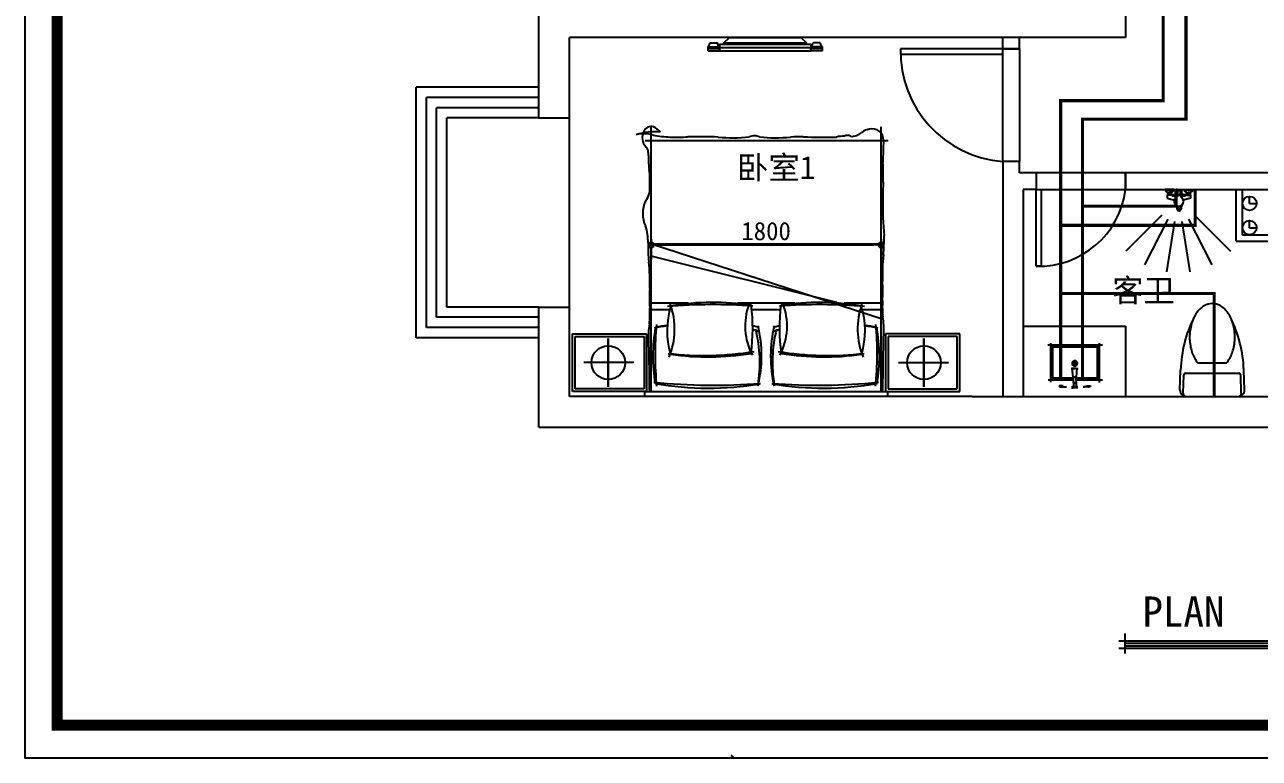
# Model space of a CAD drawing. Header units: millimetres. Extents: x -1705246 to 222838, y -3231245 to 126310.
# Drawn here: x 53952 to 63611, y -45992 to -40250 of the extents above; entities that cross this region are included whole.
import ezdxf

# ---------------------------------------------------------------- set-up
doc = ezdxf.new("R2010")
doc.units = ezdxf.units.MM
doc.linetypes.add('ACAD_ISO03W100', pattern=[30, 12, -18])
for name, color, linetype in [('2', 2, 'Continuous'), ('250', 250, 'Continuous'), ('5', 5, 'Continuous'), ('IFF_FURN', 30, 'Continuous'), ('xcvdg', 7, 'Continuous')]:
    doc.layers.add(name, color=color, linetype=linetype)
doc.styles.get("Standard").update_dxf_attribs({"font": ''})
doc.styles.add('STYLE1', font='')
doc.styles.get('Standard').set_extended_font_data('SimSun')
doc.styles.get('STYLE1').set_extended_font_data('SimSun')

# ---------------------------------------------------------------- blocks, each defined once
blk = doc.blocks.new('A$C54AD448D')
blk.add_lwpolyline([(-239.7, 15583), (-22135.9, 15583), (-22135.9, 239.7), (-239.7, 239.7)], close=True)
at = {"layer": 'IFF_FURN'}
blk.add_lwpolyline([(0, 15822.7), (-22375.6, 15822.7), (-22375.6, 0), (0, 0)], close=True, dxfattribs=at)
at = {"layer": 'IFF_FURN', "color": 8, "const_width": 79.9}
blk.add_lwpolyline([(-22135.9, 15583), (-22135.9, 239.7), (-239.7, 239.7), (-239.7, 15583), (-22135.9, 15583)], dxfattribs=at)
blk = doc.blocks.new('_DOT')
at = {"color": 0, "linetype": 'ByBlock'}
blk.add_line((-0.5, 0), (-1, 0), dxfattribs=at)
at = {"color": 0, "linetype": 'ByBlock', "const_width": 0.5}
blk.add_lwpolyline([(-0.25, 0, 1), (0.25, 0, 1)], format="xyb", close=True, dxfattribs=at)

msp = doc.modelspace()

# ---------------------------------------------------------------- linework, layer by layer
at = {"color": 1, "linetype": 'ACAD_ISO03W100', "lineweight": 30, "ltscale": 5, "const_width": 25}
for points in [[(59382.6, -40059.7), (59382.6, -37847.2), (63037, -37847.2), (63037, -40989.1), (62227.5, -40989.1), (62227.5, -43013.2)], [(62233.8, -41670.5), (62959.1, -41670.5), (62959.1, -41539.7)]]:
    msp.add_lwpolyline(points, dxfattribs=at)
at = {"layer": '250', "color": 251}
for p, q in [((62564.9, -38309.7), (62564.9, -40349.7)), ((57974.9, -40979.7), (57974.9, -39639.7)), ((61604.9, -40349.7), (58214.9, -40349.7)), ((58214.9, -40979.7), (58214.9, -40349.7)), ((59421.5, -40392.5), (59466.3, -40349.7)), ((59466.3, -40349.7), (60025.1, -40349.7)), ((60069.8, -40392.5), (60025.1, -40349.7)), ((61604.9, -40439.7), (61604.9, -40349.7)), ((62564.9, -40349.7), (61604.9, -40349.7)), ((61734.9, -40349.7), (61734.9, -40349.7)), ((61734.9, -40439.7), (61734.9, -40349.7)), ((59298.1, -40422.2), (59388, -40422.2)), ((59298.1, -40453.3), (59298.1, -40422.2)), ((59298.1, -40437), (59388, -40437)), ((59298.1, -40453.3), (59388, -40453.3)), ((59303.1, -40422.2), (59315, -40391.1)), ((59315, -40391.1), (59371.1, -40391.1)), ((59383, -40422.2), (59371.1, -40391.1)), ((59388, -40401.5), (59388, -40453.3)), ((59388, -40401.5), (60103.4, -40401.5)), ((59388, -40453.3), (59388, -40422.2)), ((59388, -40427.5), (60103.4, -40427.5)), ((59388, -40453.3), (60103.4, -40453.3)), ((59421.5, -40401.5), (59421.5, -40392.5)), ((59421.5, -40392.5), (60069.8, -40392.5)), ((60069.8, -40401.5), (60069.8, -40392.5)), ((60103.4, -40401.5), (60103.4, -40453.3)), ((60193.2, -40422.2), (60103.4, -40422.2)), ((60103.4, -40453.3), (60103.4, -40422.2)), ((60193.2, -40437), (60103.4, -40437)), ((60193.2, -40453.3), (60103.4, -40453.3)), ((60108.3, -40422.2), (60120.2, -40391.1)), ((60176.4, -40391.1), (60120.2, -40391.1)), ((60188.3, -40422.2), (60176.4, -40391.1)), ((60193.2, -40453.3), (60193.2, -40422.2)), ((61604.9, -40439.7), (60804.9, -40439.7)), ((60804.9, -40439.7), (60804.9, -40479.7)), ((61734.9, -40439.7), (61604.9, -40439.7)), ((61604.9, -40479.7), (61604.9, -40439.7)), ((61604.9, -41319.7), (61604.9, -40439.7)), ((61604.9, -40439.7), (61734.9, -40439.7)), ((61734.9, -40439.7), (61734.9, -41319.7)), ((60804.9, -40479.7), (61604.9, -40479.7)), ((57974.9, -40739.7), (57014.9, -40739.7)), ((57014.9, -42699.7), (57014.9, -40739.7)), ((57974.9, -40819.7), (57094.9, -40819.7)), ((57094.9, -42619.7), (57094.9, -40819.7)), ((57974.9, -40899.7), (57174.9, -40899.7)), ((57174.9, -42539.7), (57174.9, -40899.7)), ((57974.9, -40979.7), (57254.9, -40979.7)), ((57254.9, -42459.7), (57254.9, -40979.7)), ((57974.9, -40979.7), (58214.9, -40979.7)), ((58214.9, -42459.7), (58214.9, -40979.7)), ((58852.7, -43119.7), (58852.7, -41049.5)), ((60652.7, -43119.7), (60652.7, -41049.5)), ((60706.5, -41159.7), (58806, -41159.7)), ((61734.9, -41319.7), (61604.9, -41319.7)), ((61604.9, -41319.7), (61604.9, -43159.7)), ((61734.9, -41319.7), (61604.9, -41319.7)), ((61734.9, -41409.7), (61734.9, -41319.7)), ((61864.9, -41409.7), (61734.9, -41409.7)), ((61864.9, -41409.7), (61864.9, -41539.7)), ((62564.9, -41409.7), (61864.9, -41409.7)), ((61864.9, -41409.7), (61864.9, -41539.7)), ((63734.9, -41409.7), (62564.9, -41409.7)), ((62564.9, -41409.7), (62564.9, -41539.7)), ((62564.9, -41539.7), (62564.9, -41409.7)), ((61864.9, -41539.7), (61764.9, -41539.7)), ((61764.9, -41539.7), (61764.9, -43159.7)), ((61864.9, -42139.7), (61864.9, -41539.7)), ((61864.9, -41539.7), (61904.9, -41539.7)), ((61864.9, -41539.7), (62564.9, -41539.7)), ((61904.9, -41539.7), (61904.9, -42139.7)), ((62564.9, -41539.7), (63734.9, -41539.7)), ((62888.4, -41539.7), (62875.1, -41539.7)), ((62875.1, -41539.7), (62875.1, -41547.3)), ((62875.1, -41547.3), (62894.1, -41566.3)), ((62875.1, -41547.3), (62943.5, -41547.3)), ((62908.3, -41539.7), (62888.4, -41539.7)), ((62891.2, -41584.3), (62891.2, -41608.1)), ((62896, -41584.3), (62891.2, -41584.3)), ((62891.2, -41608.1), (62939.7, -41620.4)), ((62894.1, -41566.3), (62896, -41566.3)), ((62896, -41571), (62894.1, -41572.9)), ((62894.1, -41572.9), (62894.1, -41580.5)), ((62897.9, -41572.9), (62894.1, -41572.9)), ((62894.1, -41580.5), (62896, -41582.4)), ((62894.1, -41580.5), (62897.9, -41580.5)), ((62896, -41566.3), (62896, -41571)), ((62896, -41566.3), (62909.3, -41566.3)), ((62896, -41571), (62909.3, -41571)), ((62896, -41584.3), (62896, -41582.4)), ((62896, -41582.4), (62909.3, -41582.4)), ((62922.6, -41584.3), (62896, -41584.3)), ((62897.9, -41572.9), (62900.7, -41571)), ((62897.9, -41580.5), (62897.9, -41572.9)), ((62897.9, -41580.5), (62899.8, -41582.4)), ((62904.5, -41571), (62906.4, -41572.9)), ((62906.4, -41580.5), (62904.5, -41582.4)), ((62906.4, -41572.9), (62909.3, -41572.9)), ((62906.4, -41572.9), (62906.4, -41580.5)), ((62906.4, -41580.5), (62909.3, -41580.5)), ((62943.5, -41539.7), (62908.3, -41539.7)), ((62922.6, -41566.3), (62909.3, -41566.3)), ((62922.6, -41571), (62909.3, -41571)), ((62912.1, -41572.9), (62909.3, -41572.9)), ((62912.1, -41580.5), (62909.3, -41580.5)), ((62922.6, -41582.4), (62909.3, -41582.4)), ((62914, -41571), (62912.1, -41572.9)), ((62912.1, -41572.9), (62912.1, -41580.5)), ((62912.1, -41580.5), (62914, -41582.4)), ((62920.7, -41572.9), (62917.8, -41571)), ((62920.7, -41580.5), (62918.8, -41582.4)), ((62920.7, -41572.9), (62924.5, -41572.9)), ((62920.7, -41580.5), (62920.7, -41572.9)), ((62924.5, -41580.5), (62920.7, -41580.5)), ((62924.5, -41566.3), (62922.6, -41566.3)), ((62922.6, -41566.3), (62922.6, -41571)), ((62922.6, -41571), (62924.5, -41572.9)), ((62924.5, -41580.5), (62922.6, -41582.4)), ((62922.6, -41584.3), (62922.6, -41582.4)), ((62933, -41584.3), (62922.6, -41584.3)), ((62943.5, -41547.3), (62924.5, -41566.3)), ((62924.5, -41572.9), (62924.5, -41580.5)), ((62943.5, -41547.3), (62943.5, -41539.7)), ((62965.2, -41596.2), (62954, -41609.3)), ((62959.6, -41539.7), (62959.6, -41583.4)), ((62969.1, -41539.7), (62959.6, -41539.7)), ((62959.6, -41583.4), (62966.4, -41583.4)), ((62970.1, -41545.4), (62967.2, -41581.5)), ((62967.2, -41581.5), (62981.5, -41581.5)), ((62967.2, -41587.2), (62967.2, -41590.7)), ((62967.2, -41587.2), (62981.5, -41587.2)), ((62969.1, -41557.4), (62969.1, -41539.7)), ((62972.5, -41545.4), (62969.6, -41581.5)), ((62970.1, -41545.4), (62981.5, -41545.4)), ((62970.1, -41547.3), (62981.5, -41547.3)), ((62992.9, -41545.4), (62981.5, -41545.4)), ((62992.9, -41547.3), (62981.5, -41547.3)), ((62995.7, -41581.5), (62981.5, -41581.5)), ((62995.7, -41587.2), (62981.5, -41587.2)), ((62990.5, -41545.4), (62993.4, -41581.5)), ((62992.9, -41545.4), (62995.7, -41581.5)), ((62993.8, -41539.7), (63003.3, -41539.7)), ((62993.8, -41557.4), (62993.8, -41539.7)), ((62995.7, -41587.2), (62995.7, -41590.7)), ((63003.3, -41583.4), (62996.6, -41583.4)), ((62997.8, -41596.2), (63009, -41609.3)), ((63003.3, -41539.7), (63003.3, -41583.4)), ((63021.4, -41547.3), (63021.4, -41539.7)), ((63021.4, -41539.7), (63089.8, -41539.7)), ((63021.4, -41547.3), (63040.4, -41566.3)), ((63089.8, -41547.3), (63021.4, -41547.3)), ((63073.6, -41608.1), (63025.2, -41620.4)), ((63031.8, -41584.3), (63042.3, -41584.3)), ((63040.4, -41566.3), (63042.3, -41566.3)), ((63042.3, -41571), (63040.4, -41572.9)), ((63040.4, -41572.9), (63040.4, -41580.5)), ((63044.2, -41572.9), (63040.4, -41572.9)), ((63040.4, -41580.5), (63042.3, -41582.4)), ((63040.4, -41580.5), (63044.2, -41580.5)), ((63042.3, -41566.3), (63042.3, -41571)), ((63042.3, -41566.3), (63055.6, -41566.3)), ((63042.3, -41571), (63055.6, -41571)), ((63042.3, -41584.3), (63042.3, -41582.4)), ((63042.3, -41582.4), (63055.6, -41582.4)), ((63042.3, -41584.3), (63068.9, -41584.3)), ((63044.2, -41572.9), (63047, -41571)), ((63044.2, -41580.5), (63044.2, -41572.9)), ((63044.2, -41580.5), (63046.1, -41582.4)), ((63050.8, -41571), (63052.7, -41572.9)), ((63052.7, -41580.5), (63050.8, -41582.4)), ((63052.7, -41572.9), (63055.6, -41572.9)), ((63052.7, -41572.9), (63052.7, -41580.5)), ((63052.7, -41580.5), (63055.6, -41580.5)), ((63068.9, -41566.3), (63055.6, -41566.3)), ((63068.9, -41571), (63055.6, -41571)), ((63058.4, -41572.9), (63055.6, -41572.9)), ((63058.4, -41580.5), (63055.6, -41580.5)), ((63068.9, -41582.4), (63055.6, -41582.4)), ((63060.3, -41571), (63058.4, -41572.9)), ((63058.4, -41572.9), (63058.4, -41580.5)), ((63058.4, -41580.5), (63060.3, -41582.4)), ((63067, -41572.9), (63064.1, -41571)), ((63067, -41580.5), (63065.1, -41582.4)), ((63067, -41580.5), (63067, -41572.9)), ((63067, -41572.9), (63070.8, -41572.9)), ((63070.8, -41580.5), (63067, -41580.5)), ((63068.9, -41566.3), (63068.9, -41571)), ((63070.8, -41566.3), (63068.9, -41566.3)), ((63068.9, -41571), (63070.8, -41572.9)), ((63070.8, -41580.5), (63068.9, -41582.4)), ((63068.9, -41584.3), (63068.9, -41582.4)), ((63068.9, -41584.3), (63073.6, -41584.3)), ((63089.8, -41547.3), (63070.8, -41566.3)), ((63070.8, -41572.9), (63070.8, -41580.5)), ((63073.6, -41584.3), (63073.6, -41608.1)), ((63089.8, -41539.7), (63089.8, -41547.3)), ((63429.8, -41943.4), (63429.8, -41539.7)), ((63479.8, -41893.4), (63479.8, -41539.7)), ((63534.8, -41648.4), (63534.8, -41593.4)), ((62963.7, -41664.2), (62966.3, -41690.7)), ((62964.5, -41664.6), (62967.2, -41686.9)), ((62969.5, -41666.8), (62971, -41678.4)), ((62995.5, -41666), (62993.8, -41678.4)), ((63000.5, -41663.5), (62997.6, -41686.9)), ((63001.2, -41663), (62998.6, -41690.7)), ((63534.8, -41648.4), (63589.8, -41648.4)), ((62848.4, -41739.9), (62565.9, -42022.4)), ((62894.2, -41773.1), (62712.8, -42129.1)), ((62948, -41790.6), (62885.5, -42185.2)), ((63004.5, -41790.6), (63067, -42185.2)), ((63058.3, -41773.1), (63239.7, -42129.1)), ((63104.1, -41739.9), (63386.6, -42022.4)), ((63534.8, -41838.4), (63534.8, -41783.4)), ((63479.8, -41893.4), (63734.9, -41893.4)), ((63534.8, -41838.4), (63589.8, -41838.4)), ((58852.7, -41929.2), (58852.7, -42087.6)), ((60652.7, -41968), (58852.7, -41968)), ((60652.7, -42551.1), (58855.4, -41968)), ((58909.7, -41973.6), (60595.7, -41973.6)), ((60652.7, -41929.2), (60652.7, -42087.6)), ((63429.8, -41943.4), (63734.9, -41943.4)), ((60305.5, -42423.4), (58852.7, -42060.7)), ((61904.9, -42139.7), (61864.9, -42139.7)), ((57974.9, -42459.7), (57254.9, -42459.7)), ((57974.9, -43399.7), (57974.9, -42459.7)), ((57974.9, -42459.7), (58214.9, -42459.7)), ((58214.9, -43159.7), (58214.9, -42459.7)), ((59142.5, -42429.2), (58852.7, -42429.2)), ((58852.7, -42480), (58999.5, -42480)), ((59976.1, -42429.2), (59529.3, -42429.2)), ((59640.9, -42480), (59864.5, -42480)), ((60652.7, -42429.2), (60362.9, -42429.2)), ((60505.9, -42480), (60652.7, -42480)), ((57974.9, -42539.7), (57174.9, -42539.7)), ((57974.9, -42619.7), (57094.9, -42619.7)), ((58237.8, -43119.7), (58237.8, -42669.7)), ((58237.8, -42669.7), (58817.8, -42669.7)), ((58257.8, -43099.7), (58257.8, -42689.7)), ((58257.8, -42689.7), (58797.8, -42689.7)), ((58797.8, -42689.7), (58797.8, -43099.7)), ((58817.8, -42669.7), (58817.8, -43119.7)), ((61267.6, -42669.7), (60687.6, -42669.7)), ((60687.6, -42669.7), (60687.6, -43119.7)), ((61247.6, -42689.7), (60707.6, -42689.7)), ((60707.6, -42689.7), (60707.6, -43099.7)), ((61247.6, -43099.7), (61247.6, -42689.7)), ((61267.6, -43119.7), (61267.6, -42669.7)), ((61764.9, -42609.7), (62564.9, -42609.7)), ((62564.9, -42609.7), (62564.9, -43159.7)), ((57974.9, -42699.7), (57014.9, -42699.7)), ((58517.8, -42704.7), (58517.8, -43084.7)), ((58517.8, -43084.7), (58517.8, -42704.7)), ((60987.6, -42704.7), (60987.6, -43084.7)), ((60987.6, -43084.7), (60987.6, -42704.7)), ((62383.5, -42757.2), (61956.2, -42757.2)), ((61976.4, -42741.1), (61976.4, -43048.5)), ((62365.6, -42773.2), (61979.7, -42773.2)), ((61992.4, -42759.8), (61992.4, -43024.8)), ((62344.7, -43028.9), (62344.7, -42758.1)), ((62360.7, -43049.5), (62360.7, -42742)), ((58717.1, -42894.7), (58327.1, -42894.7)), ((60788.3, -42894.7), (61178.3, -42894.7)), ((62155.8, -42941.2), (62142.8, -42941.2)), ((62153.7, -43007.4), (62147.3, -42936.8)), ((62155.8, -42938.4), (62178.7, -42938.4)), ((62155.8, -42938.4), (62155.8, -42941.2)), ((62155.8, -42941.2), (62178.7, -42941.2)), ((62177.9, -42910.6), (62156.3, -42889.1)), ((62156.3, -42910.6), (62177.9, -42889.1)), ((62178.7, -42938.4), (62178.7, -42941.2)), ((62178.7, -42941.2), (62193.1, -42941.2)), ((62180.7, -43007.2), (62187.1, -42936.4)), ((62990, -43109), (62995.6, -42952.5)), ((63034.6, -42977.8), (63450.5, -42978)), ((63129.9, -42897), (63355.3, -42897.2)), ((63494.8, -43107.6), (63489.5, -42952.9)), ((61958.7, -43029.2), (62156.5, -43029.2)), ((61979.7, -43013.2), (62156.5, -43013.2)), ((62075.2, -43077.5), (62044.8, -43077.5)), ((62044.8, -43077.5), (62044.8, -43082.2)), ((62152.1, -43005.3), (62182.8, -43005.3)), ((62156.5, -43042.7), (62156.5, -43005.3)), ((62156.5, -43008.9), (62177.9, -43008.9)), ((62156.5, -43042.7), (62156.5, -43082.5)), ((62177.9, -43042.7), (62177.9, -43005.3)), ((62177.9, -43013.2), (62362, -43013.2)), ((62177.9, -43029.2), (62385.3, -43029.2)), ((62177.9, -43042.7), (62177.9, -43082.5)), ((62259.2, -43077.5), (62289.6, -43077.5)), ((62289.6, -43077.5), (62289.6, -43082.2)), ((63014.4, -43132.3), (63019.4, -42992.4)), ((63470.4, -43132.6), (63465.6, -42992.7)), ((61364.9, -43159.7), (58214.9, -43159.7)), ((58817.8, -43119.7), (58237.8, -43119.7)), ((58797.8, -43099.7), (58257.8, -43099.7)), ((58802.7, -43159.7), (58802.7, -43119.7)), ((58802.7, -43119.7), (60702.7, -43119.7)), ((58802.7, -43159.7), (58802.7, -43119.7)), ((60702.7, -43159.7), (58802.7, -43159.7)), ((60687.6, -43119.7), (61267.6, -43119.7)), ((60702.7, -43119.7), (60702.7, -43159.7)), ((60707.6, -43099.7), (61247.6, -43099.7)), ((61364.9, -43159.7), (63734.9, -43159.7)), ((62044.8, -43082.2), (62073.3, -43082.2)), ((62050.3, -43084.1), (62103, -43084.1)), ((62057.5, -43093.2), (62057.5, -43079.8)), ((62073.3, -43084.1), (62073.3, -43082.2)), ((62077.9, -43084.1), (62077.9, -43080.3)), ((62093.7, -43093.2), (62093.7, -43079.4)), ((62189.4, -43093.2), (62143.6, -43093.2)), ((62189.4, -43084.1), (62144.4, -43084.1)), ((62149.1, -43099.3), (62149.1, -43079.4)), ((62185.3, -43098.1), (62185.3, -43079)), ((62282.7, -43084.1), (62236.1, -43084.1)), ((62240.7, -43093.2), (62240.7, -43079.8)), ((62256.5, -43084.1), (62256.5, -43080.3)), ((62289.6, -43082.2), (62261.1, -43082.2)), ((62261.1, -43084.1), (62261.1, -43082.2)), ((62276.9, -43093.2), (62276.9, -43079)), ((63040.5, -43159.5), (63444.3, -43159.8)), ((57974.9, -43399.7), (63974.9, -43399.7))]:
    msp.add_line(p, q, dxfattribs=at)
at = {"layer": '250', "color": 5, "const_width": 25}
for points in [[(62057.6, -43029.2), (62057.6, -40844.1), (62859.2, -40844.1), (62859.2, -36842.1), (59160.2, -36842.1), (59160.2, -40059.7)], [(62057.6, -41820.5), (63109.1, -41820.5), (63109.1, -41539.7)], [(62057.6, -42353.9), (63257.9, -42353.9), (63257.9, -43159.7)]]:
    msp.add_lwpolyline(points, dxfattribs=at)
at = {"layer": '250', "color": 251}
for centre, radius in [((63534.8, -41648.4), 55), ((63534.8, -41838.4), 55), ((58517.8, -42894.7), 131.9), ((60987.6, -42894.7), 131.9)]:
    msp.add_circle(centre, radius, dxfattribs=at)
for centre, radius, start, end in [((61666.9, -40459.7), 862.2, 178.67087, 265.87651), ((58853.2, -41108.7), 61.8, 72.94183, 155.34484), ((58872.9, -41488.5), 400.7, 82.58505, 109.80842), ((58798.2, -41339.4), 236, 72.81922, 105.00129), ((58890, -41133.9), 106, 151.27874, 224.21587), ((59038.8, -40196.9), 932.9, 259.4443, 267.79245), ((58815.6, -41176.4), 138.4, 38.04403, 66.29393), ((59058.5, -40196.8), 933.9, 266.58351, 275.04736), ((59207, -47099.2), 5972.5, 88.35656, 90.63611), ((59488.4, -40048.6), 1086.2, 264.18069, 276.97796), ((59672.4, -41312.1), 192.5, 93.42033, 105.67625), ((59649.4, -41312.1), 192.5, 74.32375, 86.57967), ((59833.4, -40048.6), 1086.2, 263.02204, 275.81931), ((60015.6, -42185.6), 1058.9, 88.48945, 93.90355), ((60197.9, -37840.8), 3289.9, 267.31144, 271.8201), ((60360.4, -41395.9), 273.1, 88.77967, 102.27332), ((60389.5, -41161.7), 45.3, 59.2815, 121.00513), ((60426.6, -41046.6), 77.4, 259.62873, 295.87648), ((60456.7, -41101.8), 14.9, 283.95249, 321.9834), ((60459.2, -41055.2), 56.5, 279.48159, 318.79477), ((60571.2, -41179.4), 111.3, 95.86897, 128.65067), ((60585, -41150.9), 86, 356.64671, 107.00885), ((58776.1, -41247.4), 54.9, 358.5556, 46.2435), ((64357.3, -41326.9), 3690.5, 177.34439, 180.0131), ((60209, -41249.7), 1378.1, 179.9615, 185.66428), ((59290, -41416.5), 1379.6, 357.29744, 3.68697), ((58330.4, -41468.2), 513.9, 354.99547, 9.23007), ((58699.3, -41535.4), 144.8, 319.67712, 8.92043), ((63614.5, -41573), 2947.8, 178.2221, 180.85786), ((62565.4, -41696.7), 1900, 177.59874, 186.20107), ((61884.9, -41454.7), 685.3, 268.32761, 352.87498), ((62984.5, -41878.3), 300.8, 94.74006, 102.16025), ((62936.7, -41577.8), 11.4, 214.79603, 261.19321), ((62942.6, -41538.9), 46.4, 258.15998, 286.61191), ((62941.7, -41545.2), 44.3, 261.19321, 300.72256), ((62932.1, -41650.2), 30.8, 61.68836, 75.69972), ((62981.5, -41632.8), 36.1, 139.55423, 40.44577), ((62952.5, -41572.2), 11.7, 286.61191, 307.71193), ((62982.1, -41605.2), 25.6, 128.01803, 182.6898), ((62958.7, -41590.7), 8.55, 319.55423, 0), ((62971, -41584.3), 4.75, 143.1301, 216.8699), ((62981.5, -41566.7), 24.2, 61.92751, 118.07249), ((62991.9, -41584.3), 4.75, 323.1301, 36.8699), ((63004.3, -41590.7), 8.55, 180, 220.44577), ((62982.8, -41605.2), 25.6, 352.76717, 57.19187), ((63023.1, -41545.2), 44.3, 239.27744, 278.80679), ((62984.5, -41878.3), 300.8, 77.83975, 86.40812), ((63012.4, -41572.2), 11.7, 219.23177, 253.38809), ((63022.3, -41538.9), 46.4, 253.38809, 281.84002), ((63032.8, -41650.2), 30.8, 104.30028, 121.86242), ((63028.2, -41577.8), 11.4, 278.80679, 325.20397), ((58998.2, -41721.6), 209.9, 153.87238, 182.03684), ((62984.2, -41689), 18, 185.49232, 264.50768), ((62985.6, -41678.2), 20.4, 205.31969, 260.94052), ((62984.6, -41684.8), 17.5, 186.98106, 263.01894), ((62981.9, -41676.9), 11, 187.59464, 272.79421), ((62983, -41676.9), 11, 267.20579, 352.40536), ((62979.2, -41678.2), 20.4, 279.05948, 334.68031), ((62980.3, -41684.8), 17.5, 276.98106, 353.01894), ((62980.7, -41689), 18, 275.49232, 354.50768), ((58980.2, -41737.9), 192, 177.35084, 206.95302), ((58473.9, -41942.9), 355.3, 357.67199, 19.39365), ((58400.9, -41892), 2275.6, 355.96877, 359.74947), ((61104.5, -41947.4), 2275.6, 180.25053, 184.03123), ((57533.9, -42259.5), 1309.4, 357.64187, 6.66981), ((61971.5, -42204.1), 1309.4, 173.33019, 182.35813), ((59152.5, -42335), 1512.6, 357.0776, 2.9224), ((60352.9, -42390.5), 1512.6, 177.0776, 182.9224), ((58038, -42512.8), 805.5, 354.40852, 3.218), ((59640.5, -42645.3), 661.9, 162.85913, 196.07365), ((59333.4, -46391.6), 3950.9, 85.41614, 95.10648), ((58464.2, -42632), 573.1, 337.46258, 19.88393), ((59340.2, -44494.9), 2071.5, 81.75939, 99.22924), ((60069.6, -42609.1), 481.3, 159.60253, 208.07993), ((58142.7, -42624.3), 1505.1, 352.44671, 6.84862), ((60172, -46391.6), 3950.9, 84.89352, 94.58386), ((61362.7, -42624.3), 1505.1, 173.15138, 187.55329), ((59435.8, -42609.1), 481.3, 331.92007, 21.95242), ((60165.2, -44494.9), 2071.5, 80.77076, 98.24061), ((61041.2, -42632), 573.1, 160.11607, 202.53742), ((59864.9, -42645.3), 661.9, 343.92635, 17.14087), ((61467.4, -42457.4), 805.5, 176.782, 185.59148), ((59415.4, -42688), 583.8, 170.46686, 183.96334), ((60090, -42632.6), 583.8, 356.03666, 9.53314), ((60104.5, -42846.7), 1238, 169.36162, 189.85155), ((59095.3, -43690.2), 1088.8, 96.09717, 101.63391), ((61514.1, -42826.3), 2630.3, 174.96355, 185.51745), ((59149.1, -43953.2), 1360.3, 97.14598, 101.07658), ((59486.5, -43455.9), 863.1, 75.67944, 79.23287), ((59430.2, -43295.7), 695.2, 67.03243, 71.76163), ((58612.1, -42894.6), 1091.3, 350.47988, 13.86928), ((58698.7, -42842.5), 1018.5, 346.76262, 13.379), ((60806.7, -42842.5), 1018.5, 166.621, 193.23738), ((60893.3, -42894.6), 1091.3, 166.13072, 189.52012), ((60075.2, -43295.7), 695.2, 108.23837, 112.96757), ((60018.9, -43455.9), 863.1, 100.76713, 104.32056), ((60356.3, -43953.2), 1360.3, 78.92342, 82.85402), ((60410.1, -43690.2), 1088.8, 78.36609, 83.90283), ((57991.3, -42826.3), 2630.3, 354.48255, 5.03645), ((59400.9, -42846.7), 1238, 350.14845, 10.63838), ((39273.8, -42338.4), 21401.2, 358.49238, 359.10433), ((80231.6, -42393.8), 21401.2, 180.89567, 181.50762), ((59268.5, -40421.9), 2417.1, 263.27098, 279.27803), ((59299.1, -40829.1), 2021, 261.61444, 279.5593), ((60236.9, -40421.9), 2417.1, 260.72197, 276.72902), ((60206.3, -40829.1), 2021, 260.4407, 278.38556), ((61777.3, -43008.7), 2939.9, 178.98844, 182.16204), ((57728.1, -42953.3), 2939.9, 356.75677, 1.01156), ((59337, -38345.8), 4725.6, 264.37345, 274.51136), ((59304, -40598.2), 2495.8, 260.32943, 279.20421), ((60168.4, -38345.8), 4725.6, 265.48864, 275.62655), ((60201.4, -40598.2), 2495.8, 260.79579, 279.67057)]:
    msp.add_arc(centre, radius, start, end, dxfattribs=at)
for centre, major_axis, start_param, end_param in [((63284.4, -42621.7), (-2.4, 200.8), 0.53898, 0.965681), ((63242.8, -42554), (1.4, 121.4), 0.011198, 0.562867), ((63242.8, -42554), (0.2, 121.4), -0.551041, 0.000627), ((63201.1, -42621.6), (-3.8, 200.8), -0.997931, -0.571231), ((64004.7, -42988.4), (1.4, 1009.8), 1.114441, 1.536573), ((63454.7, -42695.3), (0.3, 388.7), 1.29897, 1.570864), ((63350.4, -42666.1), (0.9, 280.4), 0.980921, 1.301455), ((63135.1, -42666), (2, 280.4), -1.292559, -0.972025), ((62480.3, -42987.4), (0.8, 1009.8), -1.535711, -1.113579), ((63030.7, -42695), (0.5, 388.7), -1.570132, -1.298239), ((63454.7, -42695.3), (-0.3, 388.7), 1.569271, 1.841164), ((63030.7, -42695), (-0.5, 388.7), 4.438534, 4.710427), ((63350.3, -42724.3), (-0.2, 280.4), 1.841158, 2.161692), ((63284.3, -42768.7), (142, 142), 2.947967, 3.049517), ((63201, -42768.6), (-142, 142), 3.232359, 3.333909), ((63135.1, -42724.2), (-0.7, 280.4), 4.116857, 4.437391), ((63034.6, -42993), (-10.7, 10.7), -0.785398, 0.750492), ((63450.5, -42993.2), (10.7, 10.7), 5.532039, 7.067929), ((63040.5, -43109), (-0.5, 50.5), 1.55956, 3.130356), ((63040.7, -43133.3), (0.1, 26.3), 1.539545, 3.145248), ((63444.2, -43133.5), (0.1, 26.3), 3.142884, 4.748587), ((63444.4, -43109.3), (0.2, 50.5), 3.145862, 4.751565)]:
    msp.add_ellipse(centre, major_axis=major_axis, ratio=1, start_param=start_param, end_param=end_param, dxfattribs=at)
at = {"layer": '250', "color": 251, "extrusion": (0, 0, -1)}
for centre, major_axis, start_param, end_param in [((62167.1, -42899.8), (20.4, 0), 1.572743497474334, 7.85592880465392), ((62167.1, -42899.9), (-10.8, 10.8), 3.926991, 10.210176), ((62075.2, -43080.3), (-1.94, 1.94), 0.785398, 2.356194), ((62167.2, -43047.9), (7.59, 7.59), 0.785398, 3.926991), ((62259.2, -43080.3), (1.94, 1.94), 3.926991, 5.497787), ((62167.2, -43082.5), (7.59, 7.59), 3.779847, 3.926991), ((62167.2, -43082.5), (7.59, 7.59), 0.785398, 0.932542)]:
    msp.add_ellipse(centre, major_axis=major_axis, ratio=1, start_param=start_param, end_param=end_param, dxfattribs=at)
at = {"layer": '5', "color": 44}
for p, q in [((65663.2, -45074.2), (62512.2, -45074.2)), ((62561.3, -45172.5), (62561.3, -45015.3)), ((65614, -45093.9), (62561.3, -45093.9)), ((65663.2, -45133.2), (62512.2, -45133.2)), ((65614, -45113.5), (62561.3, -45113.5))]:
    msp.add_line(p, q, dxfattribs=at)
at = {"layer": 'xcvdg', "color": 1, "ltscale": 100}
msp.add_arc((59476.6, -45991.6), 20, 0, 90, dxfattribs=at)

# ---------------------------------------------------------------- block references
at = {"color": 7, "linetype": 'ByBlock', "xscale": 1.061146067193476, "yscale": 1.06114606722258, "zscale": 1.061146067202521}
msp.add_blockref('A$C54AD448D', (77696.2, -45986.7), dxfattribs=at)
at = {"layer": '250', "color": 251, "xscale": 57, "yscale": 57, "zscale": 57, "rotation": 180}
msp.add_blockref('_DOT', (58852.7, -41973.6), dxfattribs=at)
at = {"layer": '250', "color": 251, "xscale": 57, "yscale": 57, "zscale": 57}
msp.add_blockref('_DOT', (60652.7, -41973.6), dxfattribs=at)

# ---------------------------------------------------------------- texts
at = {"layer": '2', "color": 44, "insert": (62696.7, -44724.9), "char_height": 235.71, "attachment_point": 1}
msp.add_mtext('{\\fSimSun|b0|i0|c134|p2;PLAN}', dxfattribs=at)
at = {"layer": '250', "color": 251, "style": 'STYLE1'}
for s, p in [('卧室1', (59524.7, -41457.7)), ('客卫', (62459.6, -42419.7))]:
    msp.add_text(s, height=180, dxfattribs=at).set_placement(p)
at = {"layer": '250', "color": 251, "insert": (59752.7, -41865.9), "char_height": 142.5, "attachment_point": 5}
msp.add_mtext('1800', dxfattribs=at)

doc.saveas('drawing.dxf')
